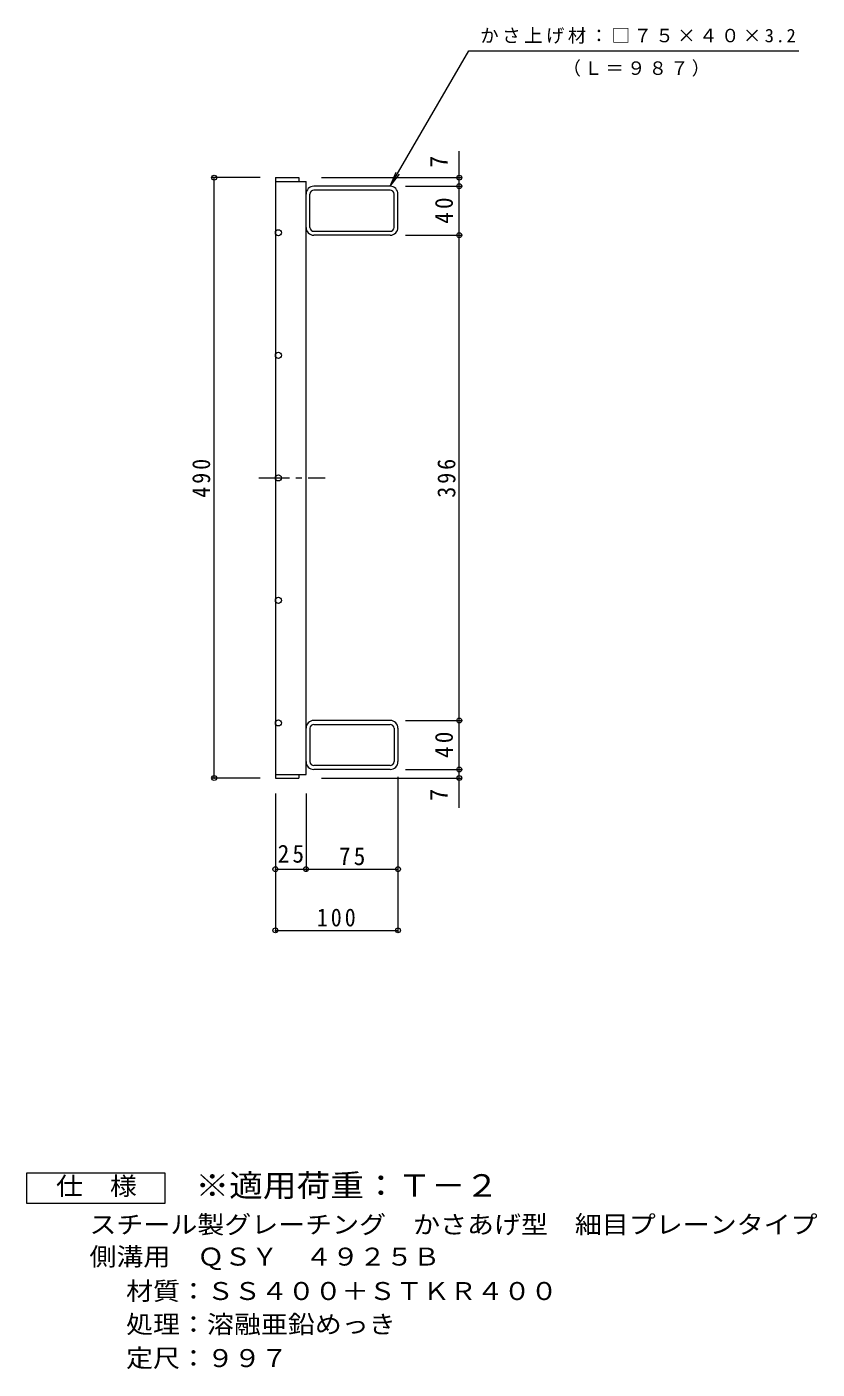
# Model space of a CAD drawing. Units: millimetres, scale not verified. Extents: x -796 to 892, y -682 to 648.
# Drawn here: x 247 to 892, y -501 to 595 of the extents above; entities that cross this region are included whole.
import ezdxf
from ezdxf.enums import TextEntityAlignment as Align

# ---------------------------------------------------------------- set-up
doc = ezdxf.new("R2010")
doc.units = ezdxf.units.MM
doc.header["$LTSCALE"] = 5
doc.header["$PDMODE"] = 32
doc.header["$PDSIZE"] = 4
doc.linetypes.add('CHAIN1', pattern=[8, 5, -1, 1, -1])
for name, color, linetype, lineweight in [('A-1_ピット', 2, 'Continuous', 9), ('A-2_蓋', 3, 'Continuous', 9), ('A-4_寸法', 7, 'Continuous', 9), ('F-4_F-4ﾚｲﾔ', 2, 'Continuous', 9)]:
    doc.layers.add(name, color=color, linetype=linetype, lineweight=lineweight)
doc.layers.add('F-5_F-5ﾚｲﾔ', color=2, linetype='Continuous')
doc.styles.add('ＭＳ ゴシック', font='')
doc.styles.get('ＭＳ ゴシック').set_extended_font_data('MS Gothic')

msp = doc.modelspace()

# ---------------------------------------------------------------- linework, layer by layer
at = {"layer": 'A-1_ピット'}
for p, q in [((543.6, 464.712), (481.4, 464.712)), ((543.6, 461.512), (481.4, 461.512)), ((478.2, 431.112), (478.2, 458.312)), ((546.8, 431.112), (546.8, 458.312)), ((550, 431.112), (550, 458.312)), ((481.4, 427.912), (543.6, 427.912)), ((543.6, 424.712), (481.4, 424.712)), ((478.2, 22.311), (478.2, -4.888)), ((543.6, 28.711), (481.4, 28.711)), ((481.4, 25.511), (543.6, 25.511)), ((546.8, 22.311), (546.8, -4.888)), ((550, 22.311), (550, -4.889)), ((543.6, -8.089), (481.4, -8.089)), ((543.6, -11.288), (481.4, -11.288))]:
    msp.add_line(p, q, dxfattribs=at)
for centre, radius, start, end in [((481.4, 458.312), 6.4, 90, 180), ((481.4, 458.312), 3.2, 90, 180), ((543.6, 458.312), 6.4, 0, 90), ((543.6, 458.312), 3.2, 0, 90), ((481.4, 431.112), 6.4, 180, 270), ((481.4, 431.112), 3.2, 180, 270), ((543.6, 431.112), 6.4, 270, 0), ((543.6, 431.112), 3.2, 270, 0), ((481.4, 22.311), 6.4, 90, 180), ((481.4, 22.311), 3.2, 90, 180), ((543.6, 22.311), 6.4, 0, 90), ((543.6, 22.311), 3.2, 0, 90), ((481.4, -4.889), 6.4, 180, 270), ((481.4, -4.888), 3.2, 180, 270), ((543.6, -4.888), 3.2, 270, 0), ((543.6, -4.889), 6.4, 270, 0)]:
    msp.add_arc(centre, radius, start, end, dxfattribs=at)
at = {"layer": 'A-2_蓋'}
for p, q in [((450, 471.712), (450, -18.288)), ((450, 468.712), (475, 468.712)), ((450, -18.288), (469, -18.288)), ((469, -15.288), (469, -18.288))]:
    msp.add_line(p, q, dxfattribs=at)
at = {"layer": 'A-2_蓋', "linetype": 'CHAIN1'}
msp.add_line((436.622, 226.712), (490.558, 226.712), dxfattribs=at)
at = {"layer": 'A-2_蓋'}
for points in [[(450, 471.712), (469, 471.712), (469, 468.712)], [(450, -15.288), (475, -15.288), (475, 468.712)]]:
    msp.add_lwpolyline(points, dxfattribs=at)
for centre in [(452.5, 426.712), (452.5, 326.712), (452.5, 226.712), (452.5, 126.712), (452.5, 26.712)]:
    msp.add_circle(centre, 2.5, dxfattribs=at)
at = {"layer": 'A-4_寸法'}
for p, q in [((543.6, 464.712), (607.881, 575.152)), ((607.881, 575.152), (877.058, 575.152)), ((600, 464.712), (600, 493.349)), ((437.5, 471.712), (398.5, 471.712)), ((400, -18.288), (400, 471.712)), ((487.5, 471.712), (601.5, 471.712)), ((543.6, 464.712), (548.383, 476.26)), ((543.6, 464.712), (551.209, 474.629)), ((556.1, 464.712), (601.5, 464.712)), ((600, 424.712), (600, 464.712)), ((556.1, 424.712), (601.5, 424.712)), ((600, 28.711), (600, 424.712)), ((556.1, 28.711), (601.5, 28.711)), ((600, -11.289), (600, 28.711)), ((437.5, -18.288), (398.5, -18.288)), ((487.5, -18.288), (601.5, -18.288)), ((550, -17.389), (550, -144.113)), ((556.1, -11.289), (601.5, -11.289)), ((600, -42.733), (600, -11.289)), ((450, -30.788), (450, -144.113)), ((475, -30.788), (475, -94.113)), ((450, -92.613), (475, -92.613)), ((475, -92.613), (550, -92.613)), ((450, -142.613), (550, -142.613))]:
    msp.add_line(p, q, dxfattribs=at)
for p in [(400, 471.712), (600, 471.712), (600, 464.712), (600, 424.712), (600, 28.711), (600, -11.289), (400, -18.288), (600, -18.288), (450, -92.613), (475, -92.613), (550, -92.613), (450, -142.613), (550, -142.613)]:
    msp.add_point(p, dxfattribs=at)
at = {"layer": 'F-4_F-4ﾚｲﾔ'}
msp.add_lwpolyline([(247.297, -365.473), (247.297, -340.473), (359.797, -340.473), (359.797, -365.473)], close=True, dxfattribs=at)

# ---------------------------------------------------------------- texts
at = {"layer": 'A-4_寸法', "color": 2, "style": 'ＭＳ ゴシック'}
for p in [(595, 479.728), (595, -36.997)]:
    msp.add_text('7', height=14.66, rotation=90, dxfattribs=at).set_placement(p, align=Align.BOTTOM_LEFT)
at = {"layer": 'A-4_寸法', "char_height": 11, "attachment_point": 7, "style": 'ＭＳ ゴシック'}
for s, insert in [('\\T1.19;かさ上げ材：□７５×４０×3.2', (617.126, 581.011)), ('\\T1.17;（Ｌ＝９８７）', (684.232, 554.156))]:
    msp.add_mtext(s, dxfattribs=dict(at, insert=insert))
at = {"layer": 'A-4_寸法', "color": 2, "char_height": 14.66, "attachment_point": 7, "rotation": 90, "style": 'ＭＳ ゴシック'}
for s, insert in [('\\T1.27;\\W0.95;40', (595, 434.087)), ('\\T1.27;\\W0.9;490', (397, 210.462)), ('\\T1.27;\\W0.9;396', (597, 210.462)), ('\\T1.27;\\W0.95;40', (595, -1.914))]:
    msp.add_mtext(s, dxfattribs=dict(at, insert=insert))
at = {"layer": 'A-4_寸法', "color": 2, "char_height": 14.66, "attachment_point": 7, "style": 'ＭＳ ゴシック'}
for s, insert in [('\\T1.27;\\W0.95;25', (451.875, -87.613)), ('\\T1.27;\\W0.95;75', (501.875, -89.613)), ('\\T1.27;\\W0.9;100', (483.75, -139.613))]:
    msp.add_mtext(s, dxfattribs=dict(at, insert=insert))
at = {"layer": 'F-4_F-4ﾚｲﾔ', "style": 'ＭＳ ゴシック', "width": 1.1}
for s, p in [('仕\u3000様', (271.047, -362.973)), ('スチール製グレーチング\u3000かさあげ型\u3000細目プレーンタイプ', (298.342, -394.433)), ('側溝用\u3000ＱＳＹ\u3000４９２５Ｂ', (298.342, -420.612)), ('材質：ＳＳ４００＋ＳＴＫＲ４００', (328.198, -448.687)), ('処理：溶融亜鉛めっき', (328.198, -475.825)), ('定尺：９９７', (328.198, -503.431))]:
    msp.add_text(s, height=14.66, dxfattribs=at).set_placement(p, align=Align.BOTTOM_LEFT)
at = {"layer": 'F-5_F-5ﾚｲﾔ', "color": 3, "style": 'ＭＳ ゴシック', "width": 1.1}
msp.add_text('※適用荷重：Ｔ－２', height=18.33, dxfattribs=at).set_placement((384.797, -365.473), align=Align.BOTTOM_LEFT)

doc.saveas('drawing.dxf')
